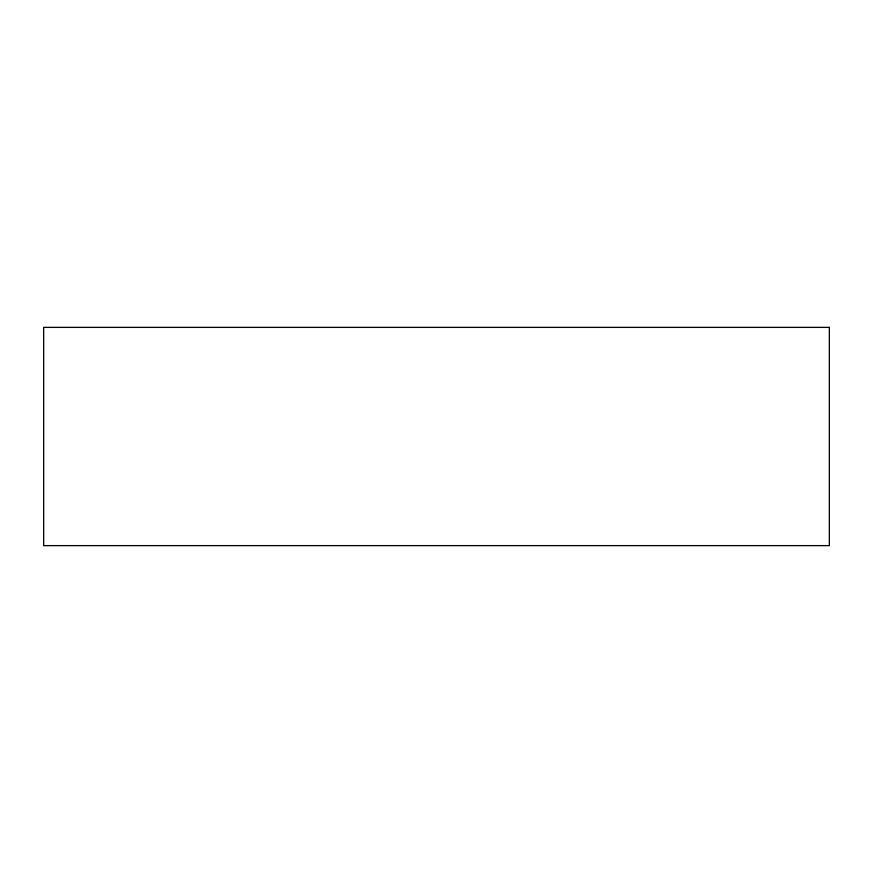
<?xml version="1.0" encoding="UTF-8"?>
<svg xmlns="http://www.w3.org/2000/svg" width="873" height="873" viewBox="0 0 873 873"><rect width="100%" height="100%" fill="white"/><g stroke="black" fill="none" stroke-linecap="round" stroke-linejoin="round"><path stroke-width="1.31" d="M829.35 327.375L43.65 327.375L43.65 545.625L829.35 545.625L829.35 327.375"/></g></svg>
